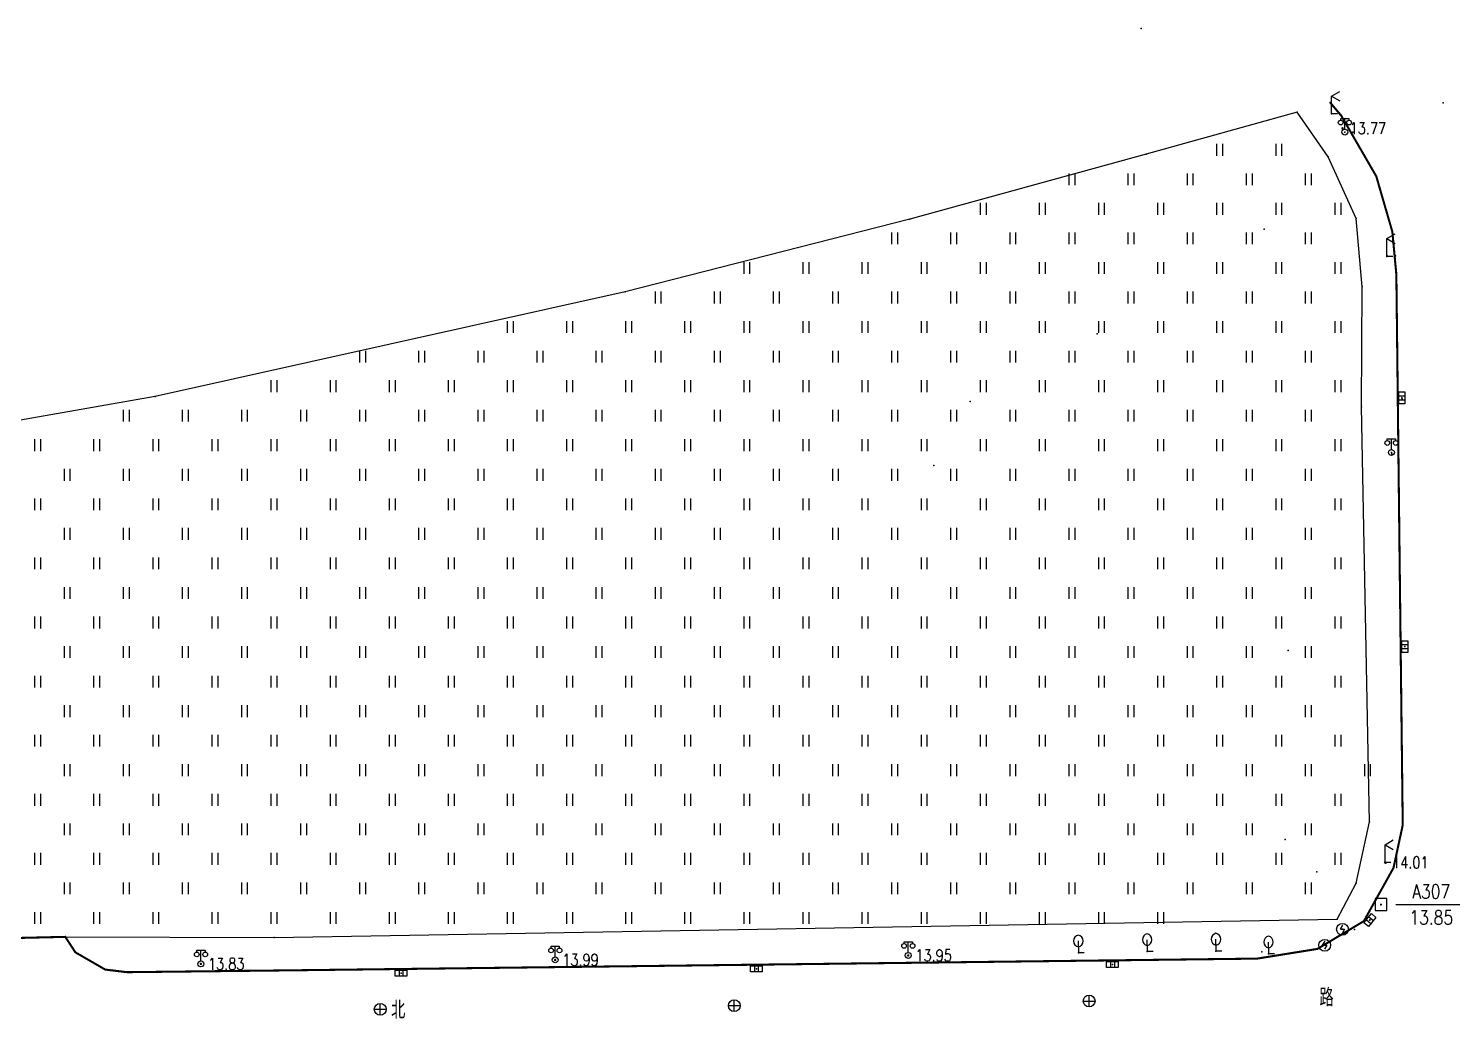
# Model space of a CAD drawing. Extents: x 940 to 2162, y 608 to 1562.
# Drawn here: x 1355.1 to 1475.5, y 1417.5 to 1501.2 of the extents above; entities that cross this region are included whole.
import ezdxf
from ezdxf.enums import TextEntityAlignment as Align

# ---------------------------------------------------------------- set-up
doc = ezdxf.new("R2010")
doc.units = 0
doc.header["$LTSCALE"] = 0.5
doc.header["$PDSIZE"] = 0.2
doc.layers.get('0').update_dxf_attribs({"linetype": 'CONTINUOUS'})
for name, color, linetype in [('DLDW', 11, 'CONTINUOUS'), ('DLSS', 4, 'CONTINUOUS'), ('GCD', 1, 'CONTINUOUS'), ('GXYZ', 2, 'CONTINUOUS'), ('KZD', 1, 'CONTINUOUS'), ('ZBTZ', 3, 'CONTINUOUS'), ('ZDH', 1, 'CONTINUOUS')]:
    doc.layers.add(name, color=color, linetype=linetype)
doc.styles.add('HZ', font='rs.shx', dxfattribs={"width": 0.8, "bigfont": 'hztxt.shx'})
doc.linetypes.add('1161', pattern='A,0,[149,AAA.SHX,S=0.15,R=0,X=0,Y=0],-1.6', length=1.6)

# ---------------------------------------------------------------- blocks, each defined once
blk = doc.blocks.new('gc097')
for p, q in [((-0.7, 2), (-0.7, 2.3)), ((-0.7, 2.3), (0.7, 2.3)), ((0, 0.5), (0, 2.3)), ((0.7, 2.3), (0.7, 2))]:
    blk.add_line(p, q)
for centre, radius in [((-0.7, 1.6), 0.4), ((0, 0), 0.5), ((0.73, 1.6), 0.4)]:
    blk.add_circle(centre, radius)
blk = doc.blocks.new('gc052')
for p, q in [((0, 3), (1.39, 3.8)), ((0, 3), (1.39, 2.2)), ((0, 0), (0, 3)), ((1, 0), (0, 0))]:
    blk.add_line(p, q)
blk = doc.blocks.new('gc041')
for p, q in [((-1, 0.5), (1, 0.5)), ((-1, -0.5), (-1, 0.5)), ((-0.33, 0.5), (-0.33, -0.5)), ((0.33, 0.5), (0.33, -0.5)), ((1, 0.5), (1, -0.5)), ((1, -0.5), (-1, -0.5))]:
    blk.add_line(p, q)
blk = doc.blocks.new('gc043')
for p, q in [((-1, 0), (1, 0)), ((0, -1), (0, 1))]:
    blk.add_line(p, q)
blk.add_circle((0, 0), 1)
blk = doc.blocks.new('gc050')
for p, q in [((-0.35, 0), (0.05, 0.69)), ((-0.35, 0), (0.35, 0)), ((0.35, 0), (-0.06, -0.69))]:
    blk.add_line(p, q)
blk.add_circle((0, 0), 1)
blk = doc.blocks.new('gc143')
for p, q in [((0, 1), (0, 2)), ((0, 1), (0, 0)), ((1, 0), (0, 0))]:
    blk.add_line(p, q)
for centre, start, end in [((0.225, 2), 102.68038, 257.31962), ((-0.225, 2), 282.68038, 77.31962)]:
    blk.add_arc(centre, 1.025, start, end)
blk = doc.blocks.new('GC200')
at = {"linetype": 'Continuous', "const_width": 0.2, "flags": 128}
blk.add_lwpolyline([(-0.1, 0, 1), (0.1, 0, 1)], format="xyb", close=True, dxfattribs=at)
blk = doc.blocks.new('gc323')
at = {"flags": 128}
for points in [[(-0.5, 0), (-0.5, 2)], [(0.5, 0), (0.5, 2)]]:
    blk.add_lwpolyline(points, dxfattribs=at)
blk = doc.blocks.new('gc261')
blk.add_lwpolyline([(-1, -1), (1, -1), (1, 1), (-1, 1)], close=True)
blk.add_point((0, 0))

msp = doc.modelspace()

# ---------------------------------------------------------------- linework, layer by layer
at = {"layer": 'DLSS', "linetype": 'Continuous', "const_width": 0.175, "flags": 128}
msp.add_lwpolyline([(1471.07, 1455.12), (1470.78, 1480.43), (1470.44, 1484.05), (1469.08, 1488.74), (1466.12, 1493.86), (1465.18, 1494.98)], dxfattribs=at)
at = {"layer": 'DLSS', "linetype": 'Continuous', "const_width": 0.175}
msp.add_lwpolyline([(1312.17, 1420.88), (1342.36, 1421.26), (1344.89, 1422.42), (1346.16, 1424.1), (1358.18, 1424.38), (1359.03, 1423.07), (1361.56, 1421.61), (1363.41, 1421.39), (1377.49, 1421.55), (1459.01, 1422.54), (1464.1, 1423.36), (1468.03, 1425.71), (1470.54, 1430.22), (1471.32, 1433.84), (1471.07, 1455.12)], dxfattribs=at)
at = {"layer": 'KZD', "linetype": 'Continuous'}
msp.add_line((1470.73, 1427.12), (1476.73, 1427.12), dxfattribs=at)
at = {"layer": 'ZBTZ', "linetype": '1161', "elevation": 10.8, "flags": 128}
msp.add_lwpolyline([(1263.62, 1454.82), (1263.76, 1453.1), (1263.64, 1451.38), (1263.26, 1449.65), (1261.82, 1446.54), (1260.73, 1445.12), (1259.13, 1443.64), (1257.21, 1442.44), (1255.4, 1441.71), (1252.95, 1441.23), (1238.35, 1441.23), (1238.68, 1422.98), (1300.54, 1423.7), (1346.16, 1424.1), (1358.18, 1424.38), (1375.85, 1424.32), (1465.77, 1425.88), (1467.37, 1428.92), (1468.51, 1434.12), (1467.84, 1469.22), (1467.89, 1479.38), (1467.38, 1485.16), (1465, 1490.37), (1462.39, 1494.15), (1449.62, 1490.62), (1429.63, 1485.1), (1405.55, 1478.96), (1365.77, 1470.11), (1319.37, 1461.96), (1282.45, 1456.92), (1263.62, 1454.82)], close=True, dxfattribs=at)
at = {"layer": 'ZDH', "linetype": 'Continuous'}
for p in [(1449.18, 1501.24, 14.04), (1449.18, 1501.24, 14.04), (1462.39, 1494.15, 13.83), (1465.18, 1494.98, 13.61), (1465.3, 1494.02, 13.77), (1466.12, 1493.86, 13.62), (1474.74, 1494.95, 13.67), (1466.23, 1492.8, 13.77), (1466.42, 1492.48, 13.77), (1467.09, 1492.48, 13.58), (1467.09, 1492.48, 13.58), (1449.62, 1490.62, 14.42), (1465, 1490.37, 13.86), (1469.08, 1488.74, 13.62), (1429.63, 1485.1, 14.65), (1459.59, 1484.25, 14.88), (1467.38, 1485.16, 13.82), (1470.44, 1484.05, 13.64), (1469.98, 1481.96, 13.82), (1469.99, 1482, 13.79), (1469.99, 1482, 13.79), (1470.7, 1482, 13.62), (1470.7, 1482, 13.62), (1467.89, 1479.38, 13.83), (1470.78, 1480.43, 13.66), (1405.55, 1478.96, 14.95), (1445.48, 1475.41, 15.44), (1365.77, 1470.11, 15.39), (1471.25, 1469.99, 13.7), (1471.28, 1469.92, 13.67), (1471.28, 1469.92, 13.67), (1471.28, 1469.92, 13.67), (1434.73, 1469.69, 15.54), (1467.84, 1469.22, 13.89), (1470.36, 1465.37, 13.86), (1470.39, 1465.26, 13.85), (1470.39, 1465.26, 13.85), (1470.39, 1465.26, 13.85), (1431.64, 1464.27, 15.67), (1471.07, 1455.12, 13.73), (1461.62, 1448.6, 15.53), (1471.49, 1448.94, 13.75), (1471.51, 1448.95, 13.73), (1471.51, 1448.95, 13.73), (1471.51, 1448.95, 13.73), (1471.32, 1434.82, 13.77), (1471.32, 1434.82, 13.77), (1468.51, 1434.12, 14), (1471.32, 1433.84, 13.81), (1471.33, 1434.31, 13.79), (1461.37, 1432.62, 15.93), (1469.82, 1430.68, 14.01), (1469.88, 1430.61, 13.97), (1469.88, 1430.61, 13.97), (1469.88, 1430.61, 13.97), (1470.54, 1430.22, 13.86), (1470.79, 1430.93, 13.82), (1470.79, 1430.93, 13.82), (1470.79, 1430.93, 13.82), (1464.04, 1429.89, 14.66), (1467.37, 1428.92, 14.03), (1469.48, 1427.1, 13.85), (1469.5, 1427.12, 13.85), (1465.77, 1425.88, 13.98), (1468.03, 1425.71, 13.81), (1468.54, 1425.8, 13.83), (1468.55, 1425.83, 13.8), (1468.55, 1425.83, 13.8), (1468.55, 1425.83, 13.8), (1358.18, 1424.38, 13.64), (1375.85, 1424.32, 13.92), (1466.22, 1425.02, 13.93), (1467.23, 1425.01, 13.85), (1359.03, 1423.07, 13.55), (1429.49, 1422.81, 13.95), (1443.88, 1423.03, 13.11), (1449.7, 1423.14, 13.18), (1455.52, 1423.18, 13.22), (1459.39, 1423.12, 17.2), (1459.96, 1422.94, 13.44), (1464.1, 1423.36, 13.87), (1464.72, 1423.67, 13.88), (1361.56, 1421.61, 13.55), (1369.65, 1422.09, 13.83), (1377.49, 1421.55, 13.77), (1399.62, 1422.43, 13.98), (1416.64, 1421.67, 13.82), (1446.76, 1422.05, 13.81), (1447.05, 1422.42, 13.8), (1459.01, 1422.54, 13.86), (1459.03, 1422.56, 13.85), (1363.41, 1421.39, 13.58), (1386.58, 1421.3, 13.8), (1384.82, 1418.25, 13.87), (1414.77, 1418.56, 13.91), (1444.79, 1418.95, 13.9)]:
    msp.add_point(p, dxfattribs=at)

# ---------------------------------------------------------------- block references
at = {"layer": 'DLDW', "linetype": 'Continuous', "xscale": 0.5, "yscale": 0.5}
for p in [(1466.42, 1492.48, 13.77), (1470.36, 1465.37, 13.86), (1429.49, 1422.81, 13.95), (1369.65, 1422.09, 13.83), (1399.62, 1422.43, 13.98)]:
    msp.add_blockref('gc097', p, dxfattribs=at)
at = {"layer": 'DLSS', "linetype": 'Continuous', "xscale": 0.5, "yscale": 0.5}
for p in [(1465.3, 1494.02, 13.77), (1469.98, 1481.96, 13.82), (1469.82, 1430.68, 14.01)]:
    msp.add_blockref('gc052', p, dxfattribs=at)
at = {"layer": 'GCD', "linetype": 'Continuous'}
ref = msp.add_blockref('GC200', (1466.23, 1492.8, 13.77), dxfattribs=dict(at, xscale=0.5, yscale=0.5, zscale=0.5))
ref.add_attrib('height', '13.77', dxfattribs={"linetype": 'Continuous', "height": 1, "style": 'HZ', "width": 0.8}).set_placement((1466.83, 1492.8, 13.77), align=Align.MIDDLE_LEFT)
ref = msp.add_blockref('GC200', (1469.82, 1430.68, 14.01), dxfattribs=dict(at, xscale=0.5, yscale=0.5, zscale=0.5))
ref.add_attrib('height', '14.01', dxfattribs={"linetype": 'Continuous', "height": 1, "style": 'HZ', "width": 0.8}).set_placement((1470.42, 1430.68, 14.01), align=Align.MIDDLE_LEFT)
ref = msp.add_blockref('GC200', (1399.62, 1422.43, 13.98), dxfattribs=dict(at, xscale=0.5, yscale=0.5, zscale=0.5))
ref.add_attrib('height', '13.99', dxfattribs={"linetype": 'Continuous', "height": 1, "style": 'HZ', "width": 0.8}).set_placement((1400.22, 1422.43, 13.98), align=Align.MIDDLE_LEFT)
ref = msp.add_blockref('GC200', (1429.49, 1422.81, 13.95), dxfattribs=dict(at, xscale=0.5, yscale=0.5, zscale=0.5))
ref.add_attrib('height', '13.95', dxfattribs={"linetype": 'Continuous', "height": 1, "style": 'HZ', "width": 0.8}).set_placement((1430.09, 1422.81, 13.95), align=Align.MIDDLE_LEFT)
ref = msp.add_blockref('GC200', (1369.65, 1422.09, 13.83), dxfattribs=dict(at, xscale=0.5, yscale=0.5, zscale=0.5))
ref.add_attrib('height', '13.83', dxfattribs={"linetype": 'Continuous', "height": 1, "style": 'HZ', "width": 0.8}).set_placement((1370.25, 1422.09, 13.83), align=Align.MIDDLE_LEFT)
at = {"layer": 'GXYZ', "linetype": 'Continuous'}
for p, xscale, yscale, rotation in [((1471.25, 1469.99, 13.7), 0.5, 0.5, 90), ((1471.49, 1448.94, 13.75), 0.5, 0.5, 90), ((1468.54, 1425.8, 13.83), 0.5000000000000379, 0.5000000000000379, 49.97968502009705)]:
    msp.add_blockref('gc041', p, dxfattribs=dict(at, xscale=xscale, yscale=yscale, rotation=rotation))
at = {"layer": 'GXYZ', "linetype": 'Continuous', "xscale": 0.5, "yscale": 0.5}
for name, p in [('gc050', (1466.22, 1425.02, 13.93)), ('gc050', (1464.72, 1423.67, 13.88)), ('gc041', (1386.58, 1421.3, 13.8)), ('gc041', (1416.64, 1421.67, 13.82)), ('gc041', (1446.76, 1422.05, 13.81)), ('gc043', (1444.79, 1418.95, 13.9)), ('gc043', (1384.82, 1418.25, 13.87)), ('gc043', (1414.77, 1418.56, 13.91))]:
    msp.add_blockref(name, p, dxfattribs=at)
at = {"layer": 'KZD', "linetype": 'Continuous', "xscale": 0.5, "yscale": 0.5}
msp.add_blockref('gc261', (1469.48, 1427.12, 13.85), dxfattribs=at)
at = {"layer": 'ZBTZ', "linetype": 'Continuous', "xscale": 0.5, "yscale": 0.5}
for name, p in [('gc323', (1455.85, 1490.48)), ('gc323', (1460.85, 1490.48)), ('gc323', (1443.35, 1487.98)), ('gc323', (1448.35, 1487.98)), ('gc323', (1453.35, 1487.98)), ('gc323', (1458.35, 1487.98)), ('gc323', (1463.35, 1487.98)), ('gc323', (1435.85, 1485.48)), ('gc323', (1440.85, 1485.48)), ('gc323', (1445.85, 1485.48)), ('gc323', (1450.85, 1485.48)), ('gc323', (1455.85, 1485.48)), ('gc323', (1460.85, 1485.48)), ('gc323', (1465.85, 1485.48)), ('gc323', (1428.35, 1482.98)), ('gc323', (1433.35, 1482.98)), ('gc323', (1438.35, 1482.98)), ('gc323', (1443.35, 1482.98)), ('gc323', (1448.35, 1482.98)), ('gc323', (1453.35, 1482.98)), ('gc323', (1458.35, 1482.98)), ('gc323', (1463.35, 1482.98)), ('gc323', (1415.85, 1480.48)), ('gc323', (1420.85, 1480.48)), ('gc323', (1425.85, 1480.48)), ('gc323', (1430.85, 1480.48)), ('gc323', (1435.85, 1480.48)), ('gc323', (1440.85, 1480.48)), ('gc323', (1445.85, 1480.48)), ('gc323', (1450.85, 1480.48)), ('gc323', (1455.85, 1480.48)), ('gc323', (1460.85, 1480.48)), ('gc323', (1465.85, 1480.48)), ('gc323', (1408.35, 1477.98)), ('gc323', (1413.35, 1477.98)), ('gc323', (1418.35, 1477.98)), ('gc323', (1423.35, 1477.98)), ('gc323', (1428.35, 1477.98)), ('gc323', (1433.35, 1477.98)), ('gc323', (1438.35, 1477.98)), ('gc323', (1443.35, 1477.98)), ('gc323', (1448.35, 1477.98)), ('gc323', (1453.35, 1477.98)), ('gc323', (1458.35, 1477.98)), ('gc323', (1463.35, 1477.98)), ('gc323', (1395.85, 1475.48)), ('gc323', (1400.85, 1475.48)), ('gc323', (1405.85, 1475.48)), ('gc323', (1410.85, 1475.48)), ('gc323', (1415.85, 1475.48)), ('gc323', (1420.85, 1475.48)), ('gc323', (1425.85, 1475.48)), ('gc323', (1430.85, 1475.48)), ('gc323', (1435.85, 1475.48)), ('gc323', (1440.85, 1475.48)), ('gc323', (1445.85, 1475.48)), ('gc323', (1450.85, 1475.48)), ('gc323', (1455.85, 1475.48)), ('gc323', (1460.85, 1475.48)), ('gc323', (1465.85, 1475.48)), ('gc323', (1383.35, 1472.98)), ('gc323', (1388.35, 1472.98)), ('gc323', (1393.35, 1472.98)), ('gc323', (1398.35, 1472.98)), ('gc323', (1403.35, 1472.98)), ('gc323', (1408.35, 1472.98)), ('gc323', (1413.35, 1472.98)), ('gc323', (1418.35, 1472.98)), ('gc323', (1423.35, 1472.98)), ('gc323', (1428.35, 1472.98)), ('gc323', (1433.35, 1472.98)), ('gc323', (1438.35, 1472.98)), ('gc323', (1443.35, 1472.98)), ('gc323', (1448.35, 1472.98)), ('gc323', (1453.35, 1472.98)), ('gc323', (1458.35, 1472.98)), ('gc323', (1463.35, 1472.98)), ('gc323', (1375.85, 1470.48)), ('gc323', (1380.85, 1470.48)), ('gc323', (1385.85, 1470.48)), ('gc323', (1390.85, 1470.48)), ('gc323', (1395.85, 1470.48)), ('gc323', (1400.85, 1470.48)), ('gc323', (1405.85, 1470.48)), ('gc323', (1410.85, 1470.48)), ('gc323', (1415.85, 1470.48)), ('gc323', (1420.85, 1470.48)), ('gc323', (1425.85, 1470.48)), ('gc323', (1430.85, 1470.48)), ('gc323', (1435.85, 1470.48)), ('gc323', (1440.85, 1470.48)), ('gc323', (1445.85, 1470.48)), ('gc323', (1450.85, 1470.48)), ('gc323', (1455.85, 1470.48)), ('gc323', (1460.85, 1470.48)), ('gc323', (1465.85, 1470.48)), ('gc323', (1363.35, 1467.98)), ('gc323', (1368.35, 1467.98)), ('gc323', (1373.35, 1467.98)), ('gc323', (1378.35, 1467.98)), ('gc323', (1383.35, 1467.98)), ('gc323', (1388.35, 1467.98)), ('gc323', (1393.35, 1467.98)), ('gc323', (1398.35, 1467.98)), ('gc323', (1403.35, 1467.98)), ('gc323', (1408.35, 1467.98)), ('gc323', (1413.35, 1467.98)), ('gc323', (1418.35, 1467.98)), ('gc323', (1423.35, 1467.98)), ('gc323', (1428.35, 1467.98)), ('gc323', (1433.35, 1467.98)), ('gc323', (1438.35, 1467.98)), ('gc323', (1443.35, 1467.98)), ('gc323', (1448.35, 1467.98)), ('gc323', (1453.35, 1467.98)), ('gc323', (1458.35, 1467.98)), ('gc323', (1463.35, 1467.98)), ('gc323', (1355.85, 1465.48)), ('gc323', (1360.85, 1465.48)), ('gc323', (1365.85, 1465.48)), ('gc323', (1370.85, 1465.48)), ('gc323', (1375.85, 1465.48)), ('gc323', (1380.85, 1465.48)), ('gc323', (1385.85, 1465.48)), ('gc323', (1390.85, 1465.48)), ('gc323', (1395.85, 1465.48)), ('gc323', (1400.85, 1465.48)), ('gc323', (1405.85, 1465.48)), ('gc323', (1410.85, 1465.48)), ('gc323', (1415.85, 1465.48)), ('gc323', (1420.85, 1465.48)), ('gc323', (1425.85, 1465.48)), ('gc323', (1430.85, 1465.48)), ('gc323', (1435.85, 1465.48)), ('gc323', (1440.85, 1465.48)), ('gc323', (1445.85, 1465.48)), ('gc323', (1450.85, 1465.48)), ('gc323', (1455.85, 1465.48)), ('gc323', (1460.85, 1465.48)), ('gc323', (1465.85, 1465.48)), ('gc323', (1358.35, 1462.98)), ('gc323', (1363.35, 1462.98)), ('gc323', (1368.35, 1462.98)), ('gc323', (1373.35, 1462.98)), ('gc323', (1378.35, 1462.98)), ('gc323', (1383.35, 1462.98)), ('gc323', (1388.35, 1462.98)), ('gc323', (1393.35, 1462.98)), ('gc323', (1398.35, 1462.98)), ('gc323', (1403.35, 1462.98)), ('gc323', (1408.35, 1462.98)), ('gc323', (1413.35, 1462.98)), ('gc323', (1418.35, 1462.98)), ('gc323', (1423.35, 1462.98)), ('gc323', (1428.35, 1462.98)), ('gc323', (1433.35, 1462.98)), ('gc323', (1438.35, 1462.98)), ('gc323', (1443.35, 1462.98)), ('gc323', (1448.35, 1462.98)), ('gc323', (1453.35, 1462.98)), ('gc323', (1458.35, 1462.98)), ('gc323', (1463.35, 1462.98)), ('gc323', (1355.85, 1460.48)), ('gc323', (1360.85, 1460.48)), ('gc323', (1365.85, 1460.48)), ('gc323', (1370.85, 1460.48)), ('gc323', (1375.85, 1460.48)), ('gc323', (1380.85, 1460.48)), ('gc323', (1385.85, 1460.48)), ('gc323', (1390.85, 1460.48)), ('gc323', (1395.85, 1460.48)), ('gc323', (1400.85, 1460.48)), ('gc323', (1405.85, 1460.48)), ('gc323', (1410.85, 1460.48)), ('gc323', (1415.85, 1460.48)), ('gc323', (1420.85, 1460.48)), ('gc323', (1425.85, 1460.48)), ('gc323', (1430.85, 1460.48)), ('gc323', (1435.85, 1460.48)), ('gc323', (1440.85, 1460.48)), ('gc323', (1445.85, 1460.48)), ('gc323', (1450.85, 1460.48)), ('gc323', (1455.85, 1460.48)), ('gc323', (1460.85, 1460.48)), ('gc323', (1465.85, 1460.48)), ('gc323', (1358.35, 1457.98)), ('gc323', (1363.35, 1457.98)), ('gc323', (1368.35, 1457.98)), ('gc323', (1373.35, 1457.98)), ('gc323', (1378.35, 1457.98)), ('gc323', (1383.35, 1457.98)), ('gc323', (1388.35, 1457.98)), ('gc323', (1393.35, 1457.98)), ('gc323', (1398.35, 1457.98)), ('gc323', (1403.35, 1457.98)), ('gc323', (1408.35, 1457.98)), ('gc323', (1413.35, 1457.98)), ('gc323', (1418.35, 1457.98)), ('gc323', (1423.35, 1457.98)), ('gc323', (1428.35, 1457.98)), ('gc323', (1433.35, 1457.98)), ('gc323', (1438.35, 1457.98)), ('gc323', (1443.35, 1457.98)), ('gc323', (1448.35, 1457.98)), ('gc323', (1453.35, 1457.98)), ('gc323', (1458.35, 1457.98)), ('gc323', (1463.35, 1457.98)), ('gc323', (1355.85, 1455.48)), ('gc323', (1360.85, 1455.48)), ('gc323', (1365.85, 1455.48)), ('gc323', (1370.85, 1455.48)), ('gc323', (1375.85, 1455.48)), ('gc323', (1380.85, 1455.48)), ('gc323', (1385.85, 1455.48)), ('gc323', (1390.85, 1455.48)), ('gc323', (1395.85, 1455.48)), ('gc323', (1400.85, 1455.48)), ('gc323', (1405.85, 1455.48)), ('gc323', (1410.85, 1455.48)), ('gc323', (1415.85, 1455.48)), ('gc323', (1420.85, 1455.48)), ('gc323', (1425.85, 1455.48)), ('gc323', (1430.85, 1455.48)), ('gc323', (1435.85, 1455.48)), ('gc323', (1440.85, 1455.48)), ('gc323', (1445.85, 1455.48)), ('gc323', (1450.85, 1455.48)), ('gc323', (1455.85, 1455.48)), ('gc323', (1460.85, 1455.48)), ('gc323', (1465.85, 1455.48)), ('gc323', (1358.35, 1452.98)), ('gc323', (1363.35, 1452.98)), ('gc323', (1368.35, 1452.98)), ('gc323', (1373.35, 1452.98)), ('gc323', (1378.35, 1452.98)), ('gc323', (1383.35, 1452.98)), ('gc323', (1388.35, 1452.98)), ('gc323', (1393.35, 1452.98)), ('gc323', (1398.35, 1452.98)), ('gc323', (1403.35, 1452.98)), ('gc323', (1408.35, 1452.98)), ('gc323', (1413.35, 1452.98)), ('gc323', (1418.35, 1452.98)), ('gc323', (1423.35, 1452.98)), ('gc323', (1428.35, 1452.98)), ('gc323', (1433.35, 1452.98)), ('gc323', (1438.35, 1452.98)), ('gc323', (1443.35, 1452.98)), ('gc323', (1448.35, 1452.98)), ('gc323', (1453.35, 1452.98)), ('gc323', (1458.35, 1452.98)), ('gc323', (1463.35, 1452.98)), ('gc323', (1355.85, 1450.48)), ('gc323', (1360.85, 1450.48)), ('gc323', (1365.85, 1450.48)), ('gc323', (1370.85, 1450.48)), ('gc323', (1375.85, 1450.48)), ('gc323', (1380.85, 1450.48)), ('gc323', (1385.85, 1450.48)), ('gc323', (1390.85, 1450.48)), ('gc323', (1395.85, 1450.48)), ('gc323', (1400.85, 1450.48)), ('gc323', (1405.85, 1450.48)), ('gc323', (1410.85, 1450.48)), ('gc323', (1415.85, 1450.48)), ('gc323', (1420.85, 1450.48)), ('gc323', (1425.85, 1450.48)), ('gc323', (1430.85, 1450.48)), ('gc323', (1435.85, 1450.48)), ('gc323', (1440.85, 1450.48)), ('gc323', (1445.85, 1450.48)), ('gc323', (1450.85, 1450.48)), ('gc323', (1455.85, 1450.48)), ('gc323', (1460.85, 1450.48)), ('gc323', (1465.85, 1450.48)), ('gc323', (1358.35, 1447.98)), ('gc323', (1363.35, 1447.98)), ('gc323', (1368.35, 1447.98)), ('gc323', (1373.35, 1447.98)), ('gc323', (1378.35, 1447.98)), ('gc323', (1383.35, 1447.98)), ('gc323', (1388.35, 1447.98)), ('gc323', (1393.35, 1447.98)), ('gc323', (1398.35, 1447.98)), ('gc323', (1403.35, 1447.98)), ('gc323', (1408.35, 1447.98)), ('gc323', (1413.35, 1447.98)), ('gc323', (1418.35, 1447.98)), ('gc323', (1423.35, 1447.98)), ('gc323', (1428.35, 1447.98)), ('gc323', (1433.35, 1447.98)), ('gc323', (1438.35, 1447.98)), ('gc323', (1443.35, 1447.98)), ('gc323', (1448.35, 1447.98)), ('gc323', (1453.35, 1447.98)), ('gc323', (1458.35, 1447.98)), ('gc323', (1463.35, 1447.98)), ('gc323', (1355.85, 1445.48)), ('gc323', (1360.85, 1445.48)), ('gc323', (1365.85, 1445.48)), ('gc323', (1370.85, 1445.48)), ('gc323', (1375.85, 1445.48)), ('gc323', (1380.85, 1445.48)), ('gc323', (1385.85, 1445.48)), ('gc323', (1390.85, 1445.48)), ('gc323', (1395.85, 1445.48)), ('gc323', (1400.85, 1445.48)), ('gc323', (1405.85, 1445.48)), ('gc323', (1410.85, 1445.48)), ('gc323', (1415.85, 1445.48)), ('gc323', (1420.85, 1445.48)), ('gc323', (1425.85, 1445.48)), ('gc323', (1430.85, 1445.48)), ('gc323', (1435.85, 1445.48)), ('gc323', (1440.85, 1445.48)), ('gc323', (1445.85, 1445.48)), ('gc323', (1450.85, 1445.48)), ('gc323', (1455.85, 1445.48)), ('gc323', (1460.85, 1445.48)), ('gc323', (1465.85, 1445.48)), ('gc323', (1358.35, 1442.98)), ('gc323', (1363.35, 1442.98)), ('gc323', (1368.35, 1442.98)), ('gc323', (1373.35, 1442.98)), ('gc323', (1378.35, 1442.98)), ('gc323', (1383.35, 1442.98)), ('gc323', (1388.35, 1442.98)), ('gc323', (1393.35, 1442.98)), ('gc323', (1398.35, 1442.98)), ('gc323', (1403.35, 1442.98)), ('gc323', (1408.35, 1442.98)), ('gc323', (1413.35, 1442.98)), ('gc323', (1418.35, 1442.98)), ('gc323', (1423.35, 1442.98)), ('gc323', (1428.35, 1442.98)), ('gc323', (1433.35, 1442.98)), ('gc323', (1438.35, 1442.98)), ('gc323', (1443.35, 1442.98)), ('gc323', (1448.35, 1442.98)), ('gc323', (1453.35, 1442.98)), ('gc323', (1458.35, 1442.98)), ('gc323', (1463.35, 1442.98)), ('gc323', (1355.85, 1440.48)), ('gc323', (1360.85, 1440.48)), ('gc323', (1365.85, 1440.48)), ('gc323', (1370.85, 1440.48)), ('gc323', (1375.85, 1440.48)), ('gc323', (1380.85, 1440.48)), ('gc323', (1385.85, 1440.48)), ('gc323', (1390.85, 1440.48)), ('gc323', (1395.85, 1440.48)), ('gc323', (1400.85, 1440.48)), ('gc323', (1405.85, 1440.48)), ('gc323', (1410.85, 1440.48)), ('gc323', (1415.85, 1440.48)), ('gc323', (1420.85, 1440.48)), ('gc323', (1425.85, 1440.48)), ('gc323', (1430.85, 1440.48)), ('gc323', (1435.85, 1440.48)), ('gc323', (1440.85, 1440.48)), ('gc323', (1445.85, 1440.48)), ('gc323', (1450.85, 1440.48)), ('gc323', (1455.85, 1440.48)), ('gc323', (1460.85, 1440.48)), ('gc323', (1465.85, 1440.48)), ('gc323', (1358.35, 1437.98)), ('gc323', (1363.35, 1437.98)), ('gc323', (1368.35, 1437.98)), ('gc323', (1373.35, 1437.98)), ('gc323', (1378.35, 1437.98)), ('gc323', (1383.35, 1437.98)), ('gc323', (1388.35, 1437.98)), ('gc323', (1393.35, 1437.98)), ('gc323', (1398.35, 1437.98)), ('gc323', (1403.35, 1437.98)), ('gc323', (1408.35, 1437.98)), ('gc323', (1413.35, 1437.98)), ('gc323', (1418.35, 1437.98)), ('gc323', (1423.35, 1437.98)), ('gc323', (1428.35, 1437.98)), ('gc323', (1433.35, 1437.98)), ('gc323', (1438.35, 1437.98)), ('gc323', (1443.35, 1437.98)), ('gc323', (1448.35, 1437.98)), ('gc323', (1453.35, 1437.98)), ('gc323', (1458.35, 1437.98)), ('gc323', (1463.35, 1437.98)), ('gc323', (1468.35, 1437.98)), ('gc323', (1355.85, 1435.48)), ('gc323', (1360.85, 1435.48)), ('gc323', (1365.85, 1435.48)), ('gc323', (1370.85, 1435.48)), ('gc323', (1375.85, 1435.48)), ('gc323', (1380.85, 1435.48)), ('gc323', (1385.85, 1435.48)), ('gc323', (1390.85, 1435.48)), ('gc323', (1395.85, 1435.48)), ('gc323', (1400.85, 1435.48)), ('gc323', (1405.85, 1435.48)), ('gc323', (1410.85, 1435.48)), ('gc323', (1415.85, 1435.48)), ('gc323', (1420.85, 1435.48)), ('gc323', (1425.85, 1435.48)), ('gc323', (1430.85, 1435.48)), ('gc323', (1435.85, 1435.48)), ('gc323', (1440.85, 1435.48)), ('gc323', (1445.85, 1435.48)), ('gc323', (1450.85, 1435.48)), ('gc323', (1455.85, 1435.48)), ('gc323', (1460.85, 1435.48)), ('gc323', (1465.85, 1435.48)), ('gc323', (1358.35, 1432.98)), ('gc323', (1363.35, 1432.98)), ('gc323', (1368.35, 1432.98)), ('gc323', (1373.35, 1432.98)), ('gc323', (1378.35, 1432.98)), ('gc323', (1383.35, 1432.98)), ('gc323', (1388.35, 1432.98)), ('gc323', (1393.35, 1432.98)), ('gc323', (1398.35, 1432.98)), ('gc323', (1403.35, 1432.98)), ('gc323', (1408.35, 1432.98)), ('gc323', (1413.35, 1432.98)), ('gc323', (1418.35, 1432.98)), ('gc323', (1423.35, 1432.98)), ('gc323', (1428.35, 1432.98)), ('gc323', (1433.35, 1432.98)), ('gc323', (1438.35, 1432.98)), ('gc323', (1443.35, 1432.98)), ('gc323', (1448.35, 1432.98)), ('gc323', (1453.35, 1432.98)), ('gc323', (1458.35, 1432.98)), ('gc323', (1463.35, 1432.98)), ('gc323', (1355.85, 1430.48)), ('gc323', (1360.85, 1430.48)), ('gc323', (1365.85, 1430.48)), ('gc323', (1370.85, 1430.48)), ('gc323', (1375.85, 1430.48)), ('gc323', (1380.85, 1430.48)), ('gc323', (1385.85, 1430.48)), ('gc323', (1390.85, 1430.48)), ('gc323', (1395.85, 1430.48)), ('gc323', (1400.85, 1430.48)), ('gc323', (1405.85, 1430.48)), ('gc323', (1410.85, 1430.48)), ('gc323', (1415.85, 1430.48)), ('gc323', (1420.85, 1430.48)), ('gc323', (1425.85, 1430.48)), ('gc323', (1430.85, 1430.48)), ('gc323', (1435.85, 1430.48)), ('gc323', (1440.85, 1430.48)), ('gc323', (1445.85, 1430.48)), ('gc323', (1450.85, 1430.48)), ('gc323', (1455.85, 1430.48)), ('gc323', (1460.85, 1430.48)), ('gc323', (1465.85, 1430.48)), ('gc323', (1358.35, 1427.98)), ('gc323', (1363.35, 1427.98)), ('gc323', (1368.35, 1427.98)), ('gc323', (1373.35, 1427.98)), ('gc323', (1378.35, 1427.98)), ('gc323', (1383.35, 1427.98)), ('gc323', (1388.35, 1427.98)), ('gc323', (1393.35, 1427.98)), ('gc323', (1398.35, 1427.98)), ('gc323', (1403.35, 1427.98)), ('gc323', (1408.35, 1427.98)), ('gc323', (1413.35, 1427.98)), ('gc323', (1418.35, 1427.98)), ('gc323', (1423.35, 1427.98)), ('gc323', (1428.35, 1427.98)), ('gc323', (1433.35, 1427.98)), ('gc323', (1438.35, 1427.98)), ('gc323', (1443.35, 1427.98)), ('gc323', (1448.35, 1427.98)), ('gc323', (1453.35, 1427.98)), ('gc323', (1458.35, 1427.98)), ('gc323', (1463.35, 1427.98)), ('gc323', (1355.85, 1425.48)), ('gc323', (1360.85, 1425.48)), ('gc323', (1365.85, 1425.48)), ('gc323', (1370.85, 1425.48)), ('gc323', (1375.85, 1425.48)), ('gc323', (1380.85, 1425.48)), ('gc323', (1385.85, 1425.48)), ('gc323', (1390.85, 1425.48)), ('gc323', (1395.85, 1425.48)), ('gc323', (1400.85, 1425.48)), ('gc323', (1405.85, 1425.48)), ('gc323', (1410.85, 1425.48)), ('gc323', (1415.85, 1425.48)), ('gc323', (1420.85, 1425.48)), ('gc323', (1425.85, 1425.48)), ('gc323', (1430.85, 1425.48)), ('gc323', (1435.85, 1425.48)), ('gc323', (1440.85, 1425.48)), ('gc323', (1445.85, 1425.48)), ('gc323', (1450.85, 1425.48)), ('gc143', (1443.88, 1423.03, 13.11)), ('gc143', (1449.7, 1423.14, 13.18)), ('gc143', (1455.52, 1423.18, 13.22)), ('gc143', (1459.96, 1422.94, 13.44))]:
    msp.add_blockref(name, p, dxfattribs=at)

# ---------------------------------------------------------------- texts
at = {"layer": 'DLSS', "linetype": 'Continuous', "style": 'HZ', "width": 0.8}
for s, p in [('路', (1464.28, 1418.5)), ('北', (1385.74, 1417.45))]:
    msp.add_text(s, height=1.5, dxfattribs=at).set_placement(p)
at = {"layer": 'KZD', "linetype": 'Continuous', "style": 'HZ', "width": 0.8}
for s, p in [('A307', (1473.73, 1428.22)), ('13.85', (1473.73, 1426.02))]:
    msp.add_text(s, height=1.2, dxfattribs=at).set_placement(p, align=Align.MIDDLE)

doc.saveas('drawing.dxf')
